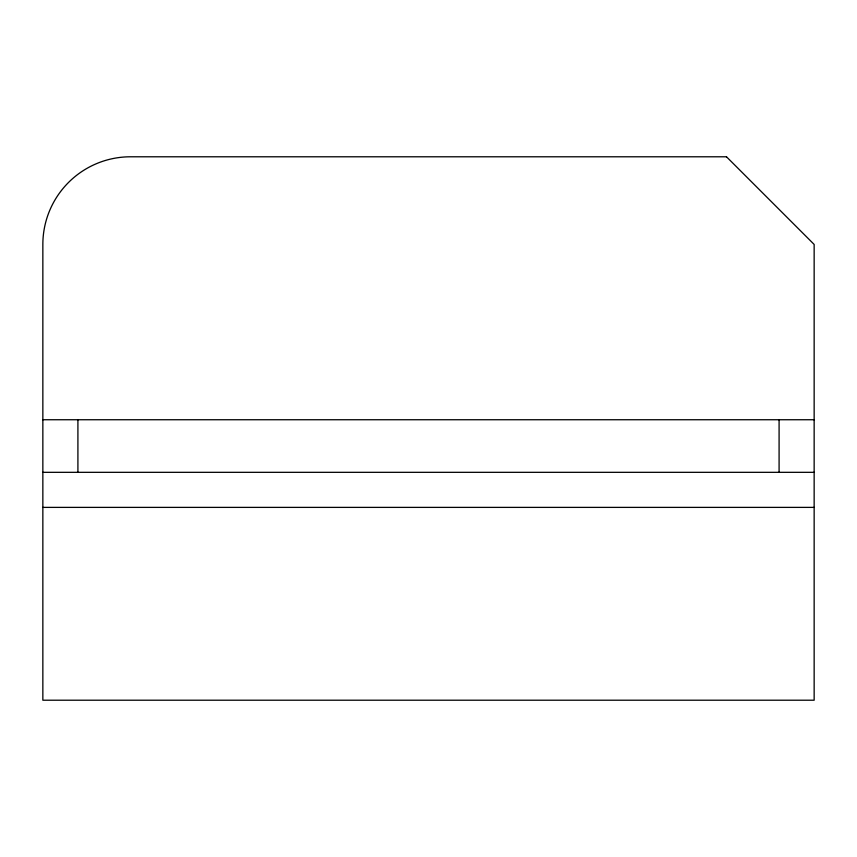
<?xml version="1.0" encoding="UTF-8"?>
<svg xmlns="http://www.w3.org/2000/svg" width="857" height="857" viewBox="0 0 857 857"><rect width="100%" height="100%" fill="white"/><g stroke="black" fill="none" stroke-linecap="round" stroke-linejoin="round"><path stroke-width="1.29" d="M42.85 419.737L814.15 419.737M42.85 472.325L814.15 472.325M42.85 507.387L814.15 507.387M779.088 419.737L779.088 472.325M77.912 419.737L77.912 472.325M726.5 156.788L130.5 156.788A87.65 87.65 0 0 0 42.85 244.438L42.85 700.212L814.15 700.212L814.15 244.438L726.5 156.788"/></g></svg>
